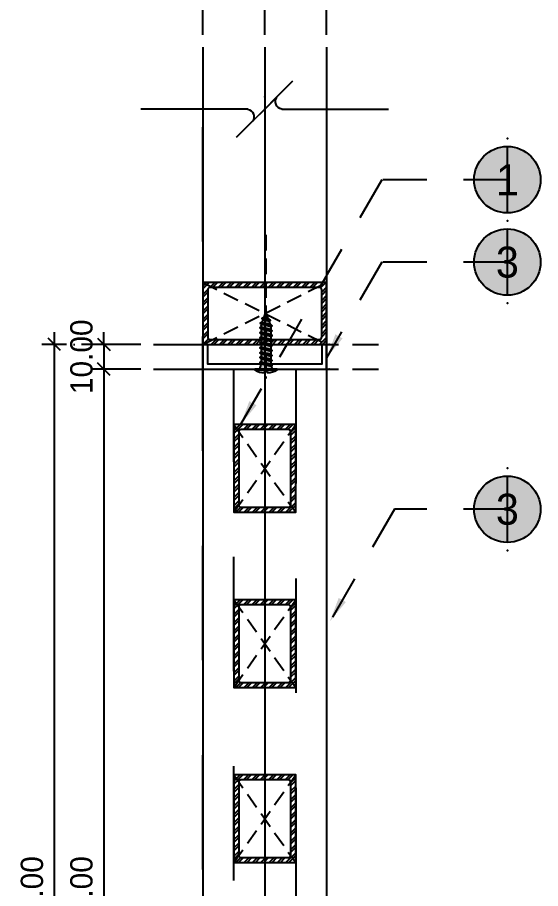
# Model space of a CAD drawing. Header units: millimetres. Extents: x -244126 to 368105, y -173968 to 259060.
# Drawn here: x -11756 to -11544.7, y 4754.1 to 5105.7 of the extents above; entities that cross this region are included whole.
import ezdxf
from ezdxf.enums import TextEntityAlignment as Align

# ---------------------------------------------------------------- set-up
doc = ezdxf.new("R2010")
doc.units = ezdxf.units.MM
doc.header["$MEASUREMENT"] = 0
for name, pattern in [('ACAD_ISO04W100', [30, 24, -3, 0, -3]), ('CENTER', [2, 1.25, -0.25, 0.25, -0.25]), ('HIDDEN', [9.524999999999999, 6.35, -3.175]), ('TA_GL_023.00000', [63.25, 23, -5.75, 5.75, -5.75, 23]), ('TA_HL_001.00', [6.5, 3.55, -2.95]), ('TA_HL_013.00000', [84.5, 46.15, -38.35])]:
    doc.linetypes.add(name, pattern=pattern)
for name, color, linetype in [('000 - D I M', 6, 'Continuous'), ('000 - GRID', 8, 'CENTER'), ('000 - H A T C H', 8, 'Continuous'), ('000 - H I D D E N', 7, 'Continuous'), ('000 - SYMBOL CON', 1, 'Continuous'), ('000 - T E X T', 4, 'Continuous'), ('000 - WIPEOUT', 250, 'Continuous'), ('001 - ASCESSORIES', 1, 'Continuous'), ('002 - STRUCTURAL STEEL', 4, 'Continuous'), ('A04_TUBE SERIES', 7, 'Continuous')]:
    doc.layers.add(name, color=color, linetype=linetype)
doc.styles.add('BROWALLIA', font='BrowalliaUPC.ttf')
doc.styles.add('Cetury Gothic', font='GOTHIC.TTF')
doc.styles.add('CORDIA', font='cordia.shx')
doc.styles.add('TA', font='Cordia New.ttf', dxfattribs={"height": 4.5})
doc.dimstyles.new('DIM E-E', dxfattribs={"dimscale": 2, "dimtxt": 0.18, "dimasz": 0.1, "dimexe": 0.1, "dimexo": 0.1, "dimgap": 0.09, "dimtad": 1, "dimtoh": 1, "dimzin": 0, "dimdsep": 46, "dimtxsty": 'CORDIA', "dimblk": 'OBLIQUE', "dimcen": 0.1, "dimdle": 0.1, "dimclrd": 40, "dimclre": 140, "dimclrt": 3, "dimadec": 0, "dimazin": 0, "dimtfac": 1, "dimtix": 1, "dimtmove": 2, "dimatfit": 3, "dimfxl": 1, "dimtolj": 1, "dimtzin": 0, "dimarcsym": 0})

# ---------------------------------------------------------------- blocks, each defined once
blk = doc.blocks.new('*U474')
at = {"color": 250}
blk.add_wipeout([(12.50000000000001, 6.224578317002395e-15), (12.500000000000032, 35.35533905932699), (-12.499999999999986, 35.35533905932698), (-12.500000000000014, 1.117552403726678e-15)], dxfattribs=at).dxf.layer = '000 - WIPEOUT'
at = {"layer": '000 - H I D D E N', "color": 8, "linetype": 'HIDDEN'}
for p, q in [((12.50000000000001, 1.977766706437148e-14), (-12.49999999999999, 35.35533905932699)), ((12.50000000000002, 35.355339059327), (-12.5, 8.644042366032528e-15))]:
    blk.add_line(p, q, dxfattribs=at)
at = {"layer": '002 - STRUCTURAL STEEL', "color": 0}
blk.add_lwpolyline([(12.5, -8.644042366032526e-15), (12.50000000000001, 35.35533905932697), (-12.5, 35.35533905932696), (-12.50000000000001, -2.333038074317198e-14)], close=True, dxfattribs=at)
blk.add_lwpolyline([(10.5, 3.000000000000006), (10.50000000000001, 32.35533905932698, 0.4142135623730953), (9.500000000000014, 33.35533905932699), (-9.499999999999993, 33.35533905932697, 0.4142135623730948), (-10.49999999999999, 32.35533905932697), (-10.50000000000001, 2.999999999999995, 0.4142135623730953), (-9.500000000000004, 1.999999999999994), (9.5, 2.000000000000006, 0.4142135623730948)], format="xyb", close=True, dxfattribs=at)
at = {"layer": 'Defpoints', "color": 250}
blk.add_lwpolyline([(12.5, -8.644042366032526e-15), (12.50000000000001, 35.35533905932697), (-12.5, 35.35533905932696), (-12.50000000000001, -1.977766706437148e-14)], close=True, dxfattribs=at)
at = {"color": 250}
blk.add_wipeout([(12.50000000000001, 6.224578317002395e-15), (12.500000000000032, 35.35533905932699), (-12.499999999999986, 35.35533905932698), (-12.500000000000014, 1.117552403726678e-15)], dxfattribs=at).dxf.layer = '000 - WIPEOUT'
at = {"layer": '000 - H A T C H'}
h = blk.add_hatch(dxfattribs=at)
h.set_pattern_fill('ANSI32', color=256, scale=0.25)
h.set_pattern_definition([(45, (7.105427357601002e-15, 22.85533905932799), (-1.683798022700467, 1.683798022700467), []), (45, (1.122532500000007, 22.85533905932799), (-1.683798022700467, 1.683798022700467), [])])
h.paths.add_polyline_path([(12.5, -8.644042366032526e-15), (12.50000000000001, 35.35533905932697), (-12.5, 35.35533905932696), (-12.50000000000001, -2.333038074317198e-14)])
edge = h.paths.add_edge_path(flags=16)
edge.add_line((10.5, 3.000000000000006), (10.50000000000001, 32.35533905932698))
edge.add_arc((9.50000000000001, 32.35533905932698), 1.000000000000004, 0, 89.9999999999998)
edge.add_line((9.500000000000014, 33.35533905932699), (-9.499999999999993, 33.35533905932697))
edge.add_arc((-9.49999999999999, 32.35533905932697), 1, 90.0000000000002, 180)
edge.add_line((-10.49999999999999, 32.35533905932697), (-10.50000000000001, 2.999999999999993))
edge.add_arc((-9.500000000000005, 2.999999999999996), 1.000000000000002, 180.0000000000001, 270.0000000000001)
edge.add_line((-9.500000000000004, 1.999999999999994), (9.5, 2.000000000000006))
edge.add_arc((9.499999999999998, 3.000000000000004), 0.9999999999999987, 270.0000000000001, 360.0000000000001)
at = {"layer": '000 - H I D D E N', "color": 8, "linetype": 'HIDDEN'}
for p, q in [((12.50000000000001, 1.977766706437148e-14), (-12.49999999999999, 35.35533905932699)), ((12.50000000000002, 35.355339059327), (-12.5, 8.644042366032528e-15))]:
    blk.add_line(p, q, dxfattribs=at)
at = {"layer": '002 - STRUCTURAL STEEL', "color": 0}
blk.add_lwpolyline([(12.5, -8.644042366032526e-15), (12.50000000000001, 35.35533905932697), (-12.5, 35.35533905932696), (-12.50000000000001, -2.333038074317198e-14)], close=True, dxfattribs=at)
blk.add_lwpolyline([(10.5, 3.000000000000006), (10.50000000000001, 32.35533905932698, 0.4142135623730953), (9.500000000000014, 33.35533905932699), (-9.499999999999993, 33.35533905932697, 0.4142135623730948), (-10.49999999999999, 32.35533905932697), (-10.50000000000001, 2.999999999999995, 0.4142135623730953), (-9.500000000000004, 1.999999999999994), (9.5, 2.000000000000006, 0.4142135623730948)], format="xyb", close=True, dxfattribs=at)
at = {"layer": 'Defpoints', "color": 250}
blk.add_lwpolyline([(12.5, -8.644042366032526e-15), (12.50000000000001, 35.35533905932697), (-12.5, 35.35533905932696), (-12.50000000000001, -1.977766706437148e-14)], close=True, dxfattribs=at)
blk = doc.blocks.new('*U475')
at = {"color": 0}
blk.add_wipeout([(-12.5, 375.3735150073936), (12.499999999999972, 375.3735150073936), (12.499999999999972, 5.684341886080802e-14), (-12.5, 5.684341886080802e-14)], dxfattribs=at).dxf.layer = '000 - WIPEOUT'
at = {"layer": '002 - STRUCTURAL STEEL', "color": 0, "linetype": 'ByBlock'}
blk.add_lwpolyline([(-12.5, 375.3735150073935), (12.5, 375.3735150073935), (12.5, 0), (-12.5, -4.286263797015736e-16)], close=True, dxfattribs=at)
blk = doc.blocks.new('*U476')
at = {"color": 250}
blk.add_wipeout([(25.000000000000007, 1.265654248072679e-14), (25.000000000000025, 25.000000000000004), (-24.99999999999997, 24.99999999999999), (-24.999999999999993, -8.215650382226152e-15)], dxfattribs=at).dxf.layer = '000 - WIPEOUT'
at = {"layer": '000 - H I D D E N', "color": 8, "linetype": 'HIDDEN'}
for p, q in [((25, 2.534447941354095e-14), (-24.99999999999998, 25)), ((25.00000000000002, 25.00000000000003), (-25, 4.608038515797246e-15))]:
    blk.add_line(p, q, dxfattribs=at)
at = {"layer": '002 - STRUCTURAL STEEL', "color": 0}
blk.add_lwpolyline([(24.99999999999999, -3.077230016863053e-15), (25.00000000000001, 25), (-24.99999999999999, 24.99999999999998), (-25.00000000000001, -2.736638459340726e-14)], close=True, dxfattribs=at)
blk.add_lwpolyline([(22.99999999999999, 3.000000000000012), (23.00000000000001, 22.00000000000001, 0.4142135623730953), (22.00000000000001, 23.00000000000001), (-21.99999999999999, 22.99999999999999, 0.4142135623730948), (-22.99999999999998, 21.99999999999999), (-23, 2.999999999999991, 0.4142135623730953), (-22, 1.99999999999999), (21.99999999999999, 2.000000000000012, 0.4142135623730948)], format="xyb", close=True, dxfattribs=at)
at = {"layer": 'Defpoints', "color": 250}
blk.add_lwpolyline([(24.99999999999999, -3.077230016863053e-15), (25.00000000000001, 25), (-24.99999999999999, 24.99999999999998), (-25.00000000000001, -2.381367091460676e-14)], close=True, dxfattribs=at)
at = {"color": 250}
blk.add_wipeout([(25.000000000000007, 1.265654248072679e-14), (25.000000000000025, 25.000000000000004), (-24.99999999999997, 24.99999999999999), (-24.999999999999993, -8.215650382226152e-15)], dxfattribs=at).dxf.layer = '000 - WIPEOUT'
at = {"layer": '000 - H A T C H'}
h = blk.add_hatch(dxfattribs=at)
h.set_pattern_fill('ANSI32', color=256, scale=0.25)
h.set_pattern_definition([(45, (7.105427357601002e-15, 12.50000000000101), (-1.683798022700467, 1.683798022700467), []), (45, (1.122532500000007, 12.50000000000101), (-1.683798022700467, 1.683798022700467), [])])
h.paths.add_polyline_path([(24.99999999999999, -3.077230016863053e-15), (25.00000000000001, 25), (-24.99999999999999, 24.99999999999998), (-25.00000000000001, -2.736638459340726e-14)])
edge = h.paths.add_edge_path(flags=16)
edge.add_line((22.99999999999999, 3.000000000000012), (23.00000000000001, 22.00000000000001))
edge.add_arc((22, 22.00000000000001), 1.000000000000004, 359.9999999999998, 449.9999999999998)
edge.add_line((22.00000000000001, 23.00000000000001), (-21.99999999999999, 22.99999999999999))
edge.add_arc((-21.99999999999998, 21.99999999999999), 0.9999999999999964, 90.0000000000002, 180.0000000000002)
edge.add_line((-22.99999999999998, 21.99999999999999), (-23, 2.999999999999989))
edge.add_arc((-22, 2.999999999999992), 1, 180.0000000000001, 270.0000000000002)
edge.add_line((-22, 1.99999999999999), (21.99999999999999, 2.000000000000012))
edge.add_arc((21.99999999999999, 3.00000000000001), 0.9999999999999987, 270, 360.0000000000001)
at = {"layer": '000 - H I D D E N', "color": 8, "linetype": 'HIDDEN'}
for p, q in [((25, 2.534447941354095e-14), (-24.99999999999998, 25)), ((25.00000000000002, 25.00000000000003), (-25, 4.608038515797246e-15))]:
    blk.add_line(p, q, dxfattribs=at)
at = {"layer": '002 - STRUCTURAL STEEL', "color": 0}
blk.add_lwpolyline([(24.99999999999999, -3.077230016863053e-15), (25.00000000000001, 25), (-24.99999999999999, 24.99999999999998), (-25.00000000000001, -2.736638459340726e-14)], close=True, dxfattribs=at)
blk.add_lwpolyline([(22.99999999999999, 3.000000000000012), (23.00000000000001, 22.00000000000001, 0.4142135623730953), (22.00000000000001, 23.00000000000001), (-21.99999999999999, 22.99999999999999, 0.4142135623730948), (-22.99999999999998, 21.99999999999999), (-23, 2.999999999999991, 0.4142135623730953), (-22, 1.99999999999999), (21.99999999999999, 2.000000000000012, 0.4142135623730948)], format="xyb", close=True, dxfattribs=at)
at = {"layer": 'Defpoints', "color": 250}
blk.add_lwpolyline([(24.99999999999999, -3.077230016863053e-15), (25.00000000000001, 25), (-24.99999999999999, 24.99999999999998), (-25.00000000000001, -2.381367091460676e-14)], close=True, dxfattribs=at)
blk = doc.blocks.new('*U477')
at = {"color": 0}
blk.add_wipeout([(-25, 649.9712288242545), (25.000000000000057, 649.9712288242545), (25.000000000000057, 5.684341886080802e-14), (-25, 5.684341886080802e-14)], dxfattribs=at).dxf.layer = '000 - WIPEOUT'
at = {"layer": '002 - STRUCTURAL STEEL', "color": 0, "linetype": 'ByBlock'}
blk.add_lwpolyline([(-25, 649.9712288242545), (25, 649.9712288242545), (25, 0), (-25, 1.102182119232618e-15)], close=True, dxfattribs=at)
blk = doc.blocks.new('*U479')
at = {"color": 3}
blk.add_point((0, -50.99019513593765), dxfattribs=at)
at = {"layer": '000 - GRID', "color": 0, "linetype": 'ByBlock'}
blk.add_line((0, 20), (3.556405372084151e-14, -70.99019513593763), dxfattribs=at)
at = {"layer": '000 - GRID', "color": 0}
blk.add_point((0, 0), dxfattribs=at)
at = {"style": 'TA', "flags": 1}
blk.add_attdef('LOCATION', (6, 6), '', height=4.5, dxfattribs=at)
blk = doc.blocks.new('_Oblique')
at = {"color": 0, "linetype": 'ByBlock', "lineweight": -2}
blk.add_line((-0.5, -0.5), (0.5, 0.5), dxfattribs=at)
blk = doc.blocks.new('*D2439')
at = {"layer": '000 - D I M', "color": 40, "linetype": 'Continuous', "lineweight": -2, "transparency": 16777216}
for p, q in [((-11721.12748764223, 4973.736289392685), (-11721.12748764223, 4978.736289392685)), ((-11721.12748764223, 4973.736289392685), (-11721.12748764223, 4963.736289392634)), ((-11721.12748764223, 4963.736289392634), (-11721.12748764223, 4958.736289392634))]:
    blk.add_line(p, q, dxfattribs=at)
at = {"layer": '000 - D I M', "color": 140, "linetype": 'ACAD_ISO04W100', "lineweight": -2, "transparency": 16777216}
for p, q in [((-11706.12748764223, 4973.736289392685), (-11726.12748764223, 4973.736289392685)), ((-11706.12748764223, 4963.736289392634), (-11726.12748764223, 4963.736289392634))]:
    blk.add_line(p, q, dxfattribs=at)
at = {"layer": 'Defpoints', "color": 0, "linetype": 'Continuous', "transparency": 16777216}
for p in [(-11701.12748764223, 4973.736289392685), (-11721.12748764223, 4963.736289392634), (-11701.12748764223, 4963.736289392634)]:
    blk.add_point(p, dxfattribs=at)
at = {"layer": '000 - D I M', "color": 40, "linetype": 'Continuous', "lineweight": -2, "transparency": 16777216, "xscale": 5, "yscale": 5, "zscale": 5}
for p, rotation in [((-11721.12748764223, 4973.736289392685), 270), ((-11721.12748764223, 4963.736289392634), 90)]:
    blk.add_blockref('_Oblique', p, dxfattribs=dict(at, rotation=rotation))
at = {"layer": '000 - D I M', "color": 3, "linetype": 'Continuous', "transparency": 16777216, "insert": (-11730.12748764223, 4968.736289392662), "char_height": 9, "attachment_point": 5, "rotation": 90, "style": 'CORDIA'}
blk.add_mtext('\\A1;10.00', dxfattribs=at)
blk = doc.blocks.new('*D2440')
at = {"layer": '000 - D I M', "color": 40, "linetype": 'Continuous', "lineweight": -2, "transparency": 16777216}
blk.add_line((-11721.12748764223, 4968.736289392634), (-11721.12748764223, 4528.736289392688), dxfattribs=at)
at = {"layer": '000 - D I M', "color": 140, "linetype": 'ACAD_ISO04W100', "lineweight": -2, "transparency": 16777216}
for p, q in [((-11706.12748764223, 4963.736289392634), (-11726.12748764223, 4963.736289392634)), ((-11706.12748764223, 4533.736289392688), (-11726.12748764223, 4533.736289392688))]:
    blk.add_line(p, q, dxfattribs=at)
at = {"layer": 'Defpoints', "color": 0, "linetype": 'Continuous', "transparency": 16777216}
for p in [(-11701.12748764223, 4963.736289392634), (-11721.12748764223, 4533.736289392688), (-11701.12748764223, 4533.736289392688)]:
    blk.add_point(p, dxfattribs=at)
at = {"layer": '000 - D I M', "color": 40, "linetype": 'Continuous', "lineweight": -2, "transparency": 16777216, "xscale": 5, "yscale": 5, "zscale": 5}
for p, rotation in [((-11721.12748764223, 4963.736289392634), 90), ((-11721.12748764223, 4533.736289392688), 270)]:
    blk.add_blockref('_Oblique', p, dxfattribs=dict(at, rotation=rotation))
at = {"layer": '000 - D I M', "color": 3, "linetype": 'Continuous', "transparency": 16777216, "insert": (-11730.12748764223, 4748.736289392664), "char_height": 9, "attachment_point": 5, "rotation": 90, "style": 'CORDIA'}
blk.add_mtext('\\A1;430.00', dxfattribs=at)
blk = doc.blocks.new('*D2435')
at = {"layer": '000 - D I M', "color": 40, "linetype": 'Continuous', "lineweight": -2, "transparency": 16777216}
blk.add_line((-11741.12748764223, 4978.736289392685), (-11741.12748764223, 4518.736289392263), dxfattribs=at)
at = {"layer": '000 - D I M', "color": 140, "linetype": 'ACAD_ISO04W100', "lineweight": -2, "transparency": 16777216}
for p, q in [((-11706.12748764223, 4973.736289392685), (-11746.12748764223, 4973.736289392685)), ((-11706.12748764223, 4523.736289392263), (-11746.12748764223, 4523.736289392263))]:
    blk.add_line(p, q, dxfattribs=at)
at = {"layer": 'Defpoints', "color": 0, "linetype": 'Continuous', "transparency": 16777216}
for p in [(-11701.12748764223, 4973.736289392685), (-11741.12748764223, 4523.736289392263), (-11701.12748764223, 4523.736289392263)]:
    blk.add_point(p, dxfattribs=at)
at = {"layer": '000 - D I M', "color": 40, "linetype": 'Continuous', "lineweight": -2, "transparency": 16777216, "xscale": 5, "yscale": 5, "zscale": 5}
for p, rotation in [((-11741.12748764223, 4973.736289392685), 90), ((-11741.12748764223, 4523.736289392263), 270)]:
    blk.add_blockref('_Oblique', p, dxfattribs=dict(at, rotation=rotation))
at = {"layer": '000 - D I M', "color": 3, "linetype": 'Continuous', "transparency": 16777216, "insert": (-11750.12748764223, 4748.736289392476), "char_height": 9, "attachment_point": 5, "rotation": 90, "style": 'CORDIA'}
blk.add_mtext('\\A1;450.00', dxfattribs=at)
blk = doc.blocks.new('*U482')
at = {"color": 3}
blk.add_wipeout([(-0.9685038215149611, 0.031496178485113546), (0.9742554094286143, 1.9742554094286504), (0.8904510888090373, 1.7863522850503912), (0.870837988418138, 1.5815448764962134), (0.9174576636693651, 1.3811518771546005), (1.025457406501062, 1.2060324783037402), (1.1835953706357172, 1.0744151063311023), (1.3754107512895781, 1.0000000000002096), (10.000000000000131, 1.0000000000002096), (10.000000000000131, -5.666666666666746), (-9.99712379878206, -5.666644855551468), (-9.99712379878206, 1.0000218111152037), (-1.3696712395966149, 0.9999999999999147), (-1.1785072519194768, 0.9265323906761651), (-1.0207406124602287, 0.7959534977489113), (-0.912836231945712, 0.6218908525025562), (-0.866055274322246, 0.42251005651604956), (-0.885279914260237, 0.21861897524069462)], dxfattribs=at).dxf.layer = '000 - WIPEOUT'
at = {"color": 250}
blk.add_lwpolyline([(10.00000000000018, 1.000000000000194), (10.00000000000018, 1.000000000000194)], dxfattribs=at)
at = {"color": 3}
blk.add_point((0.002875793956844556, 0.002875793956870136), dxfattribs=at)
at = {"layer": '000 - SYMBOL CON', "color": 0, "extrusion": (0, 0, -1)}
blk.add_line((2.268895206554007, 3.268895206553958), (-2.268895206554007, -1.268895206553958), dxfattribs=at)
at = {"layer": '000 - SYMBOL CON', "color": 0}
for p, q in [((-1.369659163375911, 1.000000000000195), (-9.997123798782058, 1.000021811115182)), ((1.375410751289601, 1.000000000000194), (10.00000000000018, 1.000000000000194))]:
    blk.add_line(p, q, dxfattribs=at)
at = {"layer": '000 - SYMBOL CON', "color": 0, "extrusion": (0, 0, -1)}
for centre, radius, start, end in [((-1.507132290951753, 1.623953840997904), 0.6377060135413559, 281.9205584147383, 33.32004142547915), ((1.498520368454774, 0.3792925398936495), 0.6339399411924607, 101.7271520123298, 213.2728479876671)]:
    blk.add_arc(centre, radius, start, end, dxfattribs=at)
blk = doc.blocks.new('000 - ARROW FOR SYMBOL')
at = {"layer": '000 - SYMBOL CON', "color": 0, "linetype": 'HIDDEN'}
blk.add_solid([(1.288675134594087, 1.565384140907554), (0, 0), (0.7113248654059134, 1.898717474236037)], dxfattribs=at)
blk = doc.blocks.new('*U483')
h = blk.add_hatch(color=250)
h.dxf.hatch_style = 1
edge = h.paths.add_edge_path()
edge.add_arc((0, 4.440892098500626e-16), 2.682889368654322, 0, 360)
for p in [(0, 3.32561480080992), (0, -3.325614800809919)]:
    blk.add_point(p)
at = {"layer": '000 - SYMBOL CON', "color": 0, "linetype": 'ByBlock'}
for points in [[(0, 0), (-10.13935840773775, 0), (-21.55642369918205, -19.77493715808523)], [(-10.13935840773775, 1.224646799147353e-15), (-10.13935840773775, 0), (-21.55642369918644, -19.77493715811427)]]:
    blk.add_lwpolyline(points, dxfattribs=at)
at = {"layer": '000 - SYMBOL CON', "color": 2}
blk.add_circle((0, 4.440892098500626e-16), 2.682889368654322, dxfattribs=at)
at = {"layer": 'Defpoints', "color": 250}
blk.add_line((0, -2.682889368654322), (4.440892098500626e-16, 2.682889368654322), dxfattribs=at)
at = {"layer": '000 - SYMBOL CON', "color": 0}
for p in [(-21.55642369918205, -19.77493715808523), (-21.55642369918644, -19.77493715811427)]:
    blk.add_blockref('000 - ARROW FOR SYMBOL', p, dxfattribs=at)
at = {"layer": '000 - T E X T', "style": 'BROWALLIA'}
blk.add_attdef('NO.CODE', text='', height=2.5, dxfattribs=at).set_placement((0, 0), align=Align.MIDDLE_CENTER)
blk = doc.blocks.new('*U484')
h = blk.add_hatch(color=250)
h.dxf.hatch_style = 1
edge = h.paths.add_edge_path()
edge.add_arc((0, 4.440892098500626e-16), 2.682889368654322, 0, 360)
for p in [(0, 3.32561480080992), (0, -3.325614800809919)]:
    blk.add_point(p)
at = {"layer": '000 - SYMBOL CON', "color": 0, "linetype": 'ByBlock'}
for points in [[(0, 0), (-10.14175905869198, 0), (-14.60183240299129, -7.725073637799312)], [(-10.14175905869198, 1.224646799147353e-15), (-10.14175905869198, 0), (-14.60183240300283, -7.725073637824055)]]:
    blk.add_lwpolyline(points, dxfattribs=at)
at = {"layer": '000 - SYMBOL CON', "color": 2}
blk.add_circle((0, 4.440892098500626e-16), 2.682889368654322, dxfattribs=at)
at = {"layer": 'Defpoints', "color": 250}
blk.add_line((0, -2.682889368654322), (4.440892098500626e-16, 2.682889368654322), dxfattribs=at)
at = {"layer": '000 - SYMBOL CON', "color": 0}
for p in [(-14.60183240299129, -7.725073637799312), (-14.60183240300283, -7.725073637824055)]:
    blk.add_blockref('000 - ARROW FOR SYMBOL', p, dxfattribs=at)
at = {"layer": '000 - T E X T', "style": 'BROWALLIA'}
blk.add_attdef('NO.CODE', text='', height=2.5, dxfattribs=at).set_placement((0, 0), align=Align.MIDDLE_CENTER)
blk = doc.blocks.new('*U487')
h = blk.add_hatch(color=250)
h.dxf.hatch_style = 1
edge = h.paths.add_edge_path()
edge.add_arc((0, 4.440892098500626e-16), 2.682889368654322, 0, 360)
for p in [(0, 3.32561480080992), (0, -3.325614800809919)]:
    blk.add_point(p)
at = {"layer": '000 - SYMBOL CON', "color": 0, "linetype": 'ByBlock'}
for points in [[(0, 0), (-9.109688728464242, 0), (-14.33928726364853, -9.057930366114393)], [(-9.109688728464242, 1.224646799147353e-15), (-9.109688728464242, 0), (-14.33928726365928, -9.057930366139594)]]:
    blk.add_lwpolyline(points, dxfattribs=at)
at = {"layer": '000 - SYMBOL CON', "color": 2}
blk.add_circle((0, 4.440892098500626e-16), 2.682889368654322, dxfattribs=at)
at = {"layer": 'Defpoints', "color": 250}
blk.add_line((0, -2.682889368654322), (4.440892098500626e-16, 2.682889368654322), dxfattribs=at)
at = {"layer": '000 - SYMBOL CON', "color": 0}
for p in [(-14.33928726364853, -9.057930366114393), (-14.33928726365928, -9.057930366139594)]:
    blk.add_blockref('000 - ARROW FOR SYMBOL', p, dxfattribs=at)
at = {"layer": '000 - T E X T', "style": 'BROWALLIA'}
blk.add_attdef('NO.CODE', text='', height=2.5, dxfattribs=at).set_placement((0, 0), align=Align.MIDDLE_CENTER)
blk = doc.blocks.new('SCREW No.8 - 25.40mm.')
at = {"layer": '000 - H A T C H'}
h = blk.add_hatch(color=250, dxfattribs=at)
h.dxf.hatch_style = 1
edge = h.paths.add_edge_path()
edge.add_arc((0.001572131985994922, -0.003004541472591889), 0.00104645436818185, 294.1341226855835, 332.4587230169149)
edge.add_arc((0.002512814835426973, -0.002831812036674826), 0.0006567219107839141, 218.6596436729191, 268.88189727229064, ccw=False)
edge.add_line((0.002000000000407447, -0.00324206148889062), (0.001999999999952699, -0.001959526135578933))
edge.add_arc((0.001572131985994922, -0.001004541472184435), 0.00104645436818185, 294.1341226855835, 332.4587230169149)
edge.add_arc((0.002512814835426973, -0.0008318120360399986), 0.0006567219110112446, 225.6091470700266, 268.88189727267775, ccw=False)
edge.add_line((0.002053405502920207, -0.001301095248663849), (0.00250000000050931, -6.938893903907228e-18))
edge.add_line((0.00250000000050931, -6.938893903907228e-18), (0.004500000000007269, -6.938893903907228e-18))
edge.add_line((0.004500000000007269, -6.938893903907228e-18), (0.004500000000007269, 0.0004999999996471091))
edge.add_arc((-4.54754289780368e-13, -0.007337500000176085), 0.009037500000076724, 60.13716564062657, 86.01192822853085)
edge.add_line((0.0006285472118179244, 0.001678116154835152), (0.0006285472118179244, 0.0009934728495863965))
edge.add_line((0.0006285472118179244, 0.0009934728495863965), (-0.000564256135476178, 0.0009934728495863965))
edge.add_line((-0.000564256135476178, 0.0009934728495863965), (-0.000564256135476178, 0.001682368139881874))
edge.add_arc((-4.54754289780368e-13, -0.007337499999948711), 0.009037499999769851, 93.57958905786862, 119.8628343536553)
edge.add_line((-0.004500000000007283, 0.0005000000001018634), (-0.004500000000007283, 0))
edge.add_line((-0.004500000000007283, -6.938893903907228e-18), (-0.002500000000054577, -6.938893903907228e-18))
edge.add_line((-0.002500000000054577, -6.938893903907228e-18), (-0.001999999999952713, -0.001798302246243118))
edge.add_line((-0.001999999999952713, -0.001798302246243118), (-0.001999999999952713, -0.002141140745152377))
edge.add_arc((-0.002869498795917032, -0.001719220970699105), 0.0009664597520114843, 292.4775851523066, 334.1152605710679, ccw=False)
edge.add_arc((-0.001896586149541697, -0.002018123876268881), 0.0008468196992643867, 224.5560261849951, 262.9855147651136)
edge.add_line((-0.001999999999952713, -0.002858605392248144), (-0.001999999999952713, -0.004141140744650336))
edge.add_arc((-0.002869498795917032, -0.003719220970197064), 0.0009664597520114843, 292.4775851523066, 334.1152605710679, ccw=False)
edge.add_arc((-0.001896586149541697, -0.004018123875766839), 0.0008468196992643867, 224.5560261849951, 262.9855147651136)
edge.add_line((-0.001999999999952713, -0.004858605391746103), (-0.001999999999952713, -0.00614114074505779))
edge.add_arc((-0.002869498795917032, -0.005719220970604517), 0.0009664597520114843, 292.4775851523066, 334.1152605710679, ccw=False)
edge.add_arc((-0.001896586149541697, -0.006018123876174293), 0.0008468196992643867, 224.5560261849951, 262.9855147651136)
edge.add_line((-0.001999999999952713, -0.006858605392153556), (-0.001999999999952713, -0.008141140744555748))
edge.add_arc((-0.002869498795917032, -0.007719220970102476), 0.0009664597520114843, 292.4775851523066, 334.1152605710679, ccw=False)
edge.add_arc((-0.001896586149541697, -0.008018123875672252), 0.0008468196992643867, 224.5560261849951, 262.9855147651136)
edge.add_line((-0.001999999999952713, -0.008858605391651515), (-0.001999999999952713, -0.0101411407449632))
edge.add_arc((-0.002869498795917032, -0.00971922097050993), 0.0009664597520114843, 292.4775851523066, 334.1152605710679, ccw=False)
edge.add_arc((-0.001896586149541697, -0.01001812387607971), 0.0008468196992643867, 224.5560261849951, 262.9855147651136)
edge.add_line((-0.001999999999952713, -0.01085860539205897), (-0.001999999999952713, -0.01214114074491591))
edge.add_arc((-0.002869498795462284, -0.01171922097023526), 0.0009664597517016227, 292.4775851325489, 334.11526054717115, ccw=False)
edge.add_arc((-0.001896586149541697, -0.01201812387557766), 0.0008468196992643867, 224.5560261849951, 262.9855147651136)
edge.add_line((-0.001999999999952713, -0.01285860539155693), (-0.001999999999952713, -0.01414114074441387))
edge.add_arc((-0.002869498795917032, -0.0137192209699606), 0.0009664597520114843, 292.4775851523066, 334.1152605710679, ccw=False)
edge.add_arc((-0.001896586149541697, -0.01401812387553037), 0.0008468196992643867, 224.5560261849951, 262.9855147651136)
edge.add_line((-0.001999999999952713, -0.01485860539150963), (-0.001999999999952713, -0.01614114074482132))
edge.add_arc((-0.002869498795462284, -0.01571922097014068), 0.0009664597517016227, 292.4775851325489, 334.11526054717115, ccw=False)
edge.add_arc((-0.001896586149541697, -0.01601812387548308), 0.0008468196992643867, 224.5560261849951, 262.9855147651136)
edge.add_line((-0.001999999999952713, -0.01685860539146234), (-0.001999999999952713, -0.01762908327873448))
edge.add_line((-0.001999999999952713, -0.01762908327873448), (-0.001832542439842662, -0.01807878358317794))
edge.add_arc((-0.00270204123580698, -0.01765686380872467), 0.0009664597520114843, 292.4775851523066, 334.1152605710679, ccw=False)
edge.add_arc((-0.001729128589431646, -0.01795576671429445), 0.0008468196992643867, 224.5560261849951, 262.9855147651136)
edge.add_line((-0.001832542439842662, -0.01879624823027371), (-0.001585462785442367, -0.01874230570797409))
edge.add_line((-0.001585462785442367, -0.01874230570797409), (-0.001136817694259669, -0.01994712341797823))
edge.add_arc((-0.002006316490223987, -0.01952520364352495), 0.0009664597520114843, 292.4775851523066, 334.1152605710679, ccw=False)
edge.add_arc((-0.001033403843848653, -0.01982410654909473), 0.0008468196992643867, 224.5560261849951, 262.9855147651136)
edge.add_line((-0.001136817694259669, -0.02066458806507399), (-0.0008902856002350815, -0.02060917509220418))
edge.add_line((-0.0008902856002350815, -0.02060917509220418), (-6.938893903907228e-18, -0.02300000000013825))
edge.add_line((-6.938893903907228e-18, -0.02300000000013825), (0.001052930587320582, -0.02017239875135602))
edge.add_line((0.001052930587320582, -0.02017239875135602), (0.001344501272342306, -0.02010686246262595))
edge.add_arc((0.0009166332583845291, -0.01915187779923145), 0.00104645436818185, 294.1341226855835, 332.4587230169149)
edge.add_arc((0.00185731610781658, -0.01897914836331439), 0.0006567219107839141, 218.6596436729191, 268.88189727229064, ccw=False)
edge.add_line((0.001344501272797054, -0.01938939781553018), (0.001866062271801631, -0.01798876747034229))
edge.add_line((0.001866062271801631, -0.01798876747034229), (0.001999999999952699, -0.01795952613565533))
edge.add_arc((0.001572131985994922, -0.01700454147226083), 0.00104645436818185, 294.1341226855835, 332.4587230169149)
edge.add_arc((0.002512814835426973, -0.01683181203634377), 0.0006567219107839141, 218.6596436729191, 268.88189727229064, ccw=False)
edge.add_line((0.002000000000407447, -0.01724206148855956), (0.001999999999952699, -0.01595952613570262))
edge.add_arc((0.001572131985994922, -0.01500454147230813), 0.00104645436818185, 294.1341226855835, 332.4587230169149)
edge.add_arc((0.002512814835426973, -0.01483181203639106), 0.0006567219107839141, 218.6596436729191, 268.88189727229064, ccw=False)
edge.add_line((0.002000000000407447, -0.01524206148860686), (0.001999999999952699, -0.01395952613574992))
edge.add_arc((0.001572131985994922, -0.01300454147235542), 0.00104645436818185, 294.1341226855835, 332.4587230169149)
edge.add_arc((0.002512814835426973, -0.01283181203643836), 0.0006567219107839141, 218.6596436729191, 268.88189727229064, ccw=False)
edge.add_line((0.002000000000407447, -0.01324206148865415), (0.001999999999952699, -0.01195952613579721))
edge.add_arc((0.001572131985994922, -0.01100454147240271), 0.00104645436818185, 294.1341226855835, 332.4587230169149)
edge.add_arc((0.002512814835426973, -0.01083181203648565), 0.0006567219107839141, 218.6596436729191, 268.88189727229064, ccw=False)
edge.add_line((0.002000000000407447, -0.01124206148870145), (0.001999999999952699, -0.009959526135389758))
edge.add_arc((0.001572131985994922, -0.00900454147199526), 0.00104645436818185, 294.1341226855835, 332.4587230169149)
edge.add_arc((0.002512814835426973, -0.008831812036078197), 0.0006567219107839141, 218.6596436729191, 268.88189727229064, ccw=False)
edge.add_line((0.002000000000407447, -0.009242061488293991), (0.001999999999952699, -0.0079595261358918))
edge.add_arc((0.001572131985994922, -0.007004541472497301), 0.00104645436818185, 294.1341226855835, 332.4587230169149)
edge.add_arc((0.002512814835426973, -0.006831812036580238), 0.0006567219107839141, 218.6596436729191, 268.88189727229064, ccw=False)
edge.add_line((0.002000000000407447, -0.007242061488796032), (0.001999999999952699, -0.005959526135484346))
edge.add_arc((0.001572131985994922, -0.005004541472089848), 0.00104645436818185, 294.1341226855835, 332.4587230169149)
edge.add_arc((0.002512814835426973, -0.004831812036172785), 0.0006567219107839141, 218.6596436729191, 268.88189727229064, ccw=False)
edge.add_line((0.002000000000407447, -0.005242061488388579), (0.001999999999952699, -0.003959526135986387))
at = {"layer": '001 - ASCESSORIES', "color": 0}
for p, q in [((-0.004500000000007283, -6.938893903907228e-18), (-0.004500000000007283, 0.0005000000001018634)), ((0.004500000000007269, 0.0005000000001018634), (-0.004500000000007283, 0.0005000000001018634)), ((-0.000564256135476178, 0.001682368139881874), (-0.000564256135476178, 0.0009934728495863965)), ((-0.000564256135476178, 0.0009934728495863965), (0.0006285472118179244, 0.0009934728495863965)), ((-6.938893903907228e-18, -6.938893903907228e-18), (-6.938893903907228e-18, 0.0005000000001018634)), ((0.0006285472118179244, 0.0009934728495863965), (0.0006285472118179244, 0.001678116154835152)), ((0.004500000000007269, -6.938893903907228e-18), (0.004500000000007269, 0.0005000000001018634)), ((0.004500000000007269, -6.938893903907228e-18), (-0.004500000000007283, -6.938893903907228e-18)), ((-0.002500000000054577, -6.938893903907228e-18), (-0.001999999999952713, -0.001798302246243118)), ((-0.002500000000054577, -0.002612257975670225), (0.002500000000054563, -0.001488408905061085)), ((-0.002500000000054577, -0.004612257975168184), (0.002500000000054563, -0.003488408905468539)), ((-0.001999999999952713, -0.002141140745152377), (-0.001999999999952713, -0.001798302246243118)), ((-0.001999999999952713, -0.004141140744650336), (-0.001999999999952713, -0.002858605392248144)), ((0.001999999999952699, -0.003242061487981125), (0.001999999999952699, -0.001959526135578933)), ((0.002053405502920207, -0.001301095248891222), (0.002500000000054563, -6.938893903907228e-18)), ((-0.002500000000054577, -0.006612257975575637), (0.002500000000054563, -0.005488408904966498)), ((-0.001999999999952713, -0.00614114074505779), (-0.001999999999952713, -0.004858605391746103)), ((-0.001999999999952713, -0.008141140744555748), (-0.001999999999952713, -0.006858605392153556)), ((0.001999999999952699, -0.005242061487479084), (0.001999999999952699, -0.003959526135986387)), ((0.001999999999952699, -0.007242061487886538), (0.001999999999952699, -0.005959526135484346)), ((-0.002500000000054577, -0.008612257975073596), (0.002500000000054563, -0.007488408905373951)), ((-0.002500000000054577, -0.01061225797548105), (0.002500000000054563, -0.00948840890487191)), ((-0.001999999999952713, -0.0101411407449632), (-0.001999999999952713, -0.008858605391651515)), ((0.001999999999952699, -0.009242061488293991), (0.001999999999952699, -0.0079595261358918)), ((0.001999999999952699, -0.0112420614882467), (0.001999999999952699, -0.009959526135844506)), ((-0.002500000000054577, -0.01261225797497901), (0.002500000000054563, -0.01148840890527936)), ((-0.002500000000054577, -0.01461225797493172), (0.002500000000054563, -0.01348840890523207)), ((-0.001999999999952713, -0.01214114074491591), (-0.001999999999952713, -0.01085860539160422)), ((-0.001999999999952713, -0.01414114074486861), (-0.001999999999952713, -0.01285860539155693)), ((0.001999999999952699, -0.0132420614881994), (0.001999999999952699, -0.01195952613579721)), ((0.001999999999952699, -0.01524206148815211), (0.001999999999952699, -0.01395952613574992)), ((-0.002500000000054577, -0.01661225797488442), (0.002500000000054563, -0.01548840890518478)), ((-0.002332542439944525, -0.01854990081369579), (0.002500000000054563, -0.01748840890513748)), ((-0.001999999999952713, -0.01614114074482132), (-0.001999999999952713, -0.01485860539150963)), ((-0.001999999999952713, -0.01762908327873448), (-0.001999999999952713, -0.01685860539146234)), ((0.001999999999952699, -0.01724206148810482), (0.001999999999952699, -0.01595952613570262)), ((-0.001999999999952713, -0.01762908327873448), (-0.001832542439842662, -0.01807878358317794)), ((-0.001636817694361532, -0.02041824064849607), (0.00184450127244417, -0.0196357452321081)), ((-0.001585462785442367, -0.01874230570774672), (-0.001136817694259669, -0.01994712341797823)), ((-0.0008902856002350815, -0.02060917509220418), (-6.938893903907228e-18, -0.02300000000013825)), ((0.001052930587320582, -0.02017239875135602), (-6.938893903907228e-18, -0.02300000000013825)), ((0.001866062271801631, -0.01798876747034229), (0.001344501272797054, -0.01938939781553018))]:
    blk.add_line(p, q, dxfattribs=at)
for points in [[(-0.001999999999952713, -0.002141140745152377), (0.002000000000407447, -0.001242061488483166, 0.2227123084971428), (0.00250000000050931, -0.001488408905061085, -0.1687989538478069), (0.001999999999952699, -0.001959526135578933), (-0.001999999999952713, -0.002858605392248144, -0.1692696917056407), (-0.002500000000054577, -0.002612257975670225, 0.1837042771978037)], [(-0.001999999999952713, -0.004141140744650336), (0.002000000000407447, -0.00324206148889062, 0.2227123084971428), (0.00250000000050931, -0.003488408905468539, -0.1687989538478069), (0.001999999999952699, -0.003959526135986387), (-0.001999999999952713, -0.004858605391746103, -0.1692696917056407), (-0.002500000000054577, -0.004612257975168184, 0.1837042771978037)], [(-0.001999999999952713, -0.00614114074505779), (0.002000000000407447, -0.005242061488388579, 0.2227123084971428), (0.00250000000050931, -0.005488408904966498, -0.1687989538478069), (0.001999999999952699, -0.005959526135484346), (-0.001999999999952713, -0.006858605392153556, -0.1692696917056407), (-0.002500000000054577, -0.006612257975575637, 0.1837042771978037)], [(-0.001999999999952713, -0.008141140744555748), (0.002000000000407447, -0.007242061488796032, 0.2227123084971428), (0.00250000000050931, -0.007488408905373951, -0.1687989538478069), (0.001999999999952699, -0.0079595261358918), (-0.001999999999952713, -0.008858605391651515, -0.1692696917056407), (-0.002500000000054577, -0.008612257975073596, 0.1837042771978037)], [(-0.001999999999952713, -0.0101411407449632), (0.002000000000407447, -0.009242061488293991, 0.2227123084971428), (0.00250000000050931, -0.00948840890487191, -0.1687989538478069), (0.001999999999952699, -0.009959526135389758), (-0.001999999999952713, -0.01085860539205897, -0.1692696917056407), (-0.002500000000054577, -0.01061225797548105, 0.1837042771978037)], [(-0.001999999999952713, -0.01214114074446116), (0.002000000000407447, -0.01124206148870145, 0.2227123084971428), (0.00250000000050931, -0.01148840890527936, -0.1687989538478069), (0.001999999999952699, -0.01195952613579721), (-0.001999999999952713, -0.01285860539155693, -0.1692696917056407), (-0.002500000000054577, -0.01261225797497901, 0.1837042771978037)], [(-0.001999999999952713, -0.01414114074441387), (0.002000000000407447, -0.01324206148865415, 0.2227123084971428), (0.00250000000050931, -0.01348840890523207, -0.1687989538478069), (0.001999999999952699, -0.01395952613574992), (-0.001999999999952713, -0.01485860539150963, -0.1692696917056407), (-0.002500000000054577, -0.01461225797493172, 0.1837042771978037)], [(-0.001999999999952713, -0.01614114074436657), (0.002000000000407447, -0.01524206148860686, 0.2227123084971428), (0.00250000000050931, -0.01548840890518478, -0.1687989538478069), (0.001999999999952699, -0.01595952613570262), (-0.001999999999952713, -0.01685860539146234, -0.1692696917056407), (-0.002500000000054577, -0.01661225797488442, 0.1837042771978037)], [(-0.001832542439842662, -0.01807878358317794), (0.002000000000407447, -0.01724206148855956, 0.2227123084971428), (0.00250000000050931, -0.01748840890513748, -0.1687989538478069), (0.001999999999952699, -0.01795952613565533), (-0.001832542439842662, -0.01879624823027371, -0.1692696917056407), (-0.002332542439944525, -0.01854990081369579, 0.1837042771978037)], [(-0.001136817694259669, -0.01994712341797823), (0.001344501272797054, -0.01938939781553018, 0.2227123084971428), (0.001844501272898917, -0.0196357452321081, -0.1687989538478069), (0.001344501272342306, -0.02010686246262595), (-0.001136817694259669, -0.02066458806507399, -0.1692696917056407), (-0.001636817694361532, -0.02041824064849607, 0.1837042771978037)]]:
    blk.add_lwpolyline(points, format="xyb", close=True, dxfattribs=at)
for start, end in [(93.57958906065036, 119.8628343567549), (60.13716564345505, 86.01192823129443)]:
    blk.add_arc((-6.938893903907228e-18, -0.007337500000176085), 0.009037499999938388, start, end, dxfattribs=at)
at = {"layer": 'Defpoints', "color": 250, "linetype": 'HIDDEN', "ltscale": 0.001}
blk.add_line((-6.938893903907228e-18, -0.05418453891507358), (-6.938893903907228e-18, 0.003769262627057617), dxfattribs=at)
at = {"layer": 'Defpoints', "color": 2, "insert": (-0.0004200231551294634, -0.01303499230198214), "char_height": 0.001, "width": 0.05968444922580751, "attachment_point": 2, "style": 'Cetury Gothic'}
blk.add_mtext('\\A1;{\\H1.68x;\\C150;1\\H0.59542x; }', dxfattribs=at)
blk = doc.blocks.new('*U491')
at = {"layer": '001 - ASCESSORIES', "color": 0, "xscale": 1000, "yscale": 1000, "zscale": 1000}
blk.add_blockref('SCREW No.8 - 25.40mm.', (2.273736754432321e-10, 1.4210854715202e-14), dxfattribs=at)
blk = doc.blocks.new('*U519')
at = {"layer": '000 - GRID', "color": 0, "linetype": 'ByBlock'}
blk.add_line((0, 25), (3.495173032126783e-14, -665.0090669686509), dxfattribs=at)
at = {"layer": '000 - GRID', "color": 0}
blk.add_point((0, 0), dxfattribs=at)
at = {"style": 'TA', "flags": 1}
blk.add_attdef('LOCATION', (6, 6), '', height=4.5, dxfattribs=at)
blk = doc.blocks.new('*D2428')
at = {"layer": '000 - D I M', "color": 140, "linetype": 'ACAD_ISO04W100', "lineweight": -2, "transparency": 16777216}
for p, q in [((-11681.12748764222, 5098.736289392682), (-11681.12748764222, 5118.736289392682)), ((-11656.12748764222, 5098.736289392682), (-11656.12748764222, 5118.736289392682))]:
    blk.add_line(p, q, dxfattribs=at)
at = {"layer": '000 - D I M', "color": 40, "linetype": 'Continuous', "lineweight": -2, "transparency": 16777216}
for p, q in [((-11681.12748764222, 5113.736289392682), (-11686.12748764222, 5113.736289392682)), ((-11681.12748764222, 5113.736289392682), (-11656.12748764222, 5113.736289392682)), ((-11656.12748764222, 5113.736289392682), (-11651.12748764222, 5113.736289392682))]:
    blk.add_line(p, q, dxfattribs=at)
at = {"layer": 'Defpoints', "color": 0, "linetype": 'Continuous', "transparency": 16777216}
for p in [(-11656.12748764222, 5113.736289392682), (-11681.12748764222, 5093.736289392682), (-11656.12748764222, 5093.736289392682)]:
    blk.add_point(p, dxfattribs=at)
at = {"layer": '000 - D I M', "color": 40, "linetype": 'Continuous', "lineweight": -2, "transparency": 16777216, "xscale": 5, "yscale": 5, "zscale": 5}
blk.add_blockref('_Oblique', (-11681.12748764222, 5113.736289392682), dxfattribs=at)
at = {"layer": '000 - D I M', "color": 40, "linetype": 'Continuous', "lineweight": -2, "transparency": 16777216, "xscale": 5, "yscale": 5, "zscale": 5, "rotation": 180}
blk.add_blockref('_Oblique', (-11656.12748764222, 5113.736289392682), dxfattribs=at)
at = {"layer": '000 - D I M', "color": 3, "linetype": 'Continuous', "transparency": 16777216, "insert": (-11668.62748764222, 5123.164860821254), "char_height": 9, "attachment_point": 5, "style": 'CORDIA'}
blk.add_mtext('\\A1;EQ.', dxfattribs=at)
blk = doc.blocks.new('*D2429')
at = {"layer": '000 - D I M', "color": 140, "linetype": 'ACAD_ISO04W100', "lineweight": -2, "transparency": 16777216}
for p, q in [((-11656.12748764222, 5098.736289392682), (-11656.12748764222, 5118.736289392682)), ((-11631.12748764222, 5098.736289392682), (-11631.12748764222, 5118.736289392682))]:
    blk.add_line(p, q, dxfattribs=at)
at = {"layer": '000 - D I M', "color": 40, "linetype": 'Continuous', "lineweight": -2, "transparency": 16777216}
for p, q in [((-11656.12748764222, 5113.736289392682), (-11661.12748764222, 5113.736289392682)), ((-11656.12748764222, 5113.736289392682), (-11631.12748764222, 5113.736289392682)), ((-11631.12748764222, 5113.736289392682), (-11626.12748764222, 5113.736289392682))]:
    blk.add_line(p, q, dxfattribs=at)
at = {"layer": 'Defpoints', "color": 0, "linetype": 'Continuous', "transparency": 16777216}
for p in [(-11631.12748764222, 5113.736289392682), (-11656.12748764222, 5093.736289392682), (-11631.12748764222, 5093.736289392682)]:
    blk.add_point(p, dxfattribs=at)
at = {"layer": '000 - D I M', "color": 40, "linetype": 'Continuous', "lineweight": -2, "transparency": 16777216, "xscale": 5, "yscale": 5, "zscale": 5}
blk.add_blockref('_Oblique', (-11656.12748764222, 5113.736289392682), dxfattribs=at)
at = {"layer": '000 - D I M', "color": 40, "linetype": 'Continuous', "lineweight": -2, "transparency": 16777216, "xscale": 5, "yscale": 5, "zscale": 5, "rotation": 180}
blk.add_blockref('_Oblique', (-11631.12748764222, 5113.736289392682), dxfattribs=at)
at = {"layer": '000 - D I M', "color": 3, "linetype": 'Continuous', "transparency": 16777216, "insert": (-11643.62748764222, 5123.164860821254), "char_height": 9, "attachment_point": 5, "style": 'CORDIA'}
blk.add_mtext('\\A1;EQ.', dxfattribs=at)
blk = doc.blocks.new('*D2427')
at = {"layer": '000 - D I M', "color": 140, "linetype": 'ACAD_ISO04W100', "lineweight": -2, "transparency": 16777216}
for p, q in [((-11681.12748764222, 5098.736289392682), (-11681.12748764222, 5138.736289392682)), ((-11631.12748764222, 5098.736289392682), (-11631.12748764222, 5138.736289392682))]:
    blk.add_line(p, q, dxfattribs=at)
at = {"layer": '000 - D I M', "color": 40, "linetype": 'Continuous', "lineweight": -2, "transparency": 16777216}
blk.add_line((-11686.12748764222, 5133.736289392682), (-11626.12748764222, 5133.736289392682), dxfattribs=at)
at = {"layer": 'Defpoints', "color": 0, "linetype": 'Continuous', "transparency": 16777216}
for p in [(-11631.12748764222, 5133.736289392682), (-11681.12748764222, 5093.736289392682), (-11631.12748764222, 5093.736289392682)]:
    blk.add_point(p, dxfattribs=at)
at = {"layer": '000 - D I M', "color": 40, "linetype": 'Continuous', "lineweight": -2, "transparency": 16777216, "xscale": 5, "yscale": 5, "zscale": 5, "rotation": 180}
blk.add_blockref('_Oblique', (-11681.12748764222, 5133.736289392682), dxfattribs=at)
at = {"layer": '000 - D I M', "color": 40, "linetype": 'Continuous', "lineweight": -2, "transparency": 16777216, "xscale": 5, "yscale": 5, "zscale": 5}
blk.add_blockref('_Oblique', (-11631.12748764222, 5133.736289392682), dxfattribs=at)
at = {"layer": '000 - D I M', "color": 3, "linetype": 'Continuous', "transparency": 16777216, "insert": (-11656.12748764222, 5142.736289392682), "char_height": 9, "attachment_point": 5, "style": 'CORDIA'}
blk.add_mtext('\\A1;50.00', dxfattribs=at)

msp = doc.modelspace()

# ---------------------------------------------------------------- hatches: boundary and pattern name
at = {"layer": '000 - H A T C H', "linetype": 'Continuous'}
h = msp.add_hatch(dxfattribs=at)
h.set_pattern_fill('ANSI32', color=8, scale=2)
h.set_pattern_definition([(45, (-93.21946767270856, -858.5965003825913), (-0.5303300858899107, 0.5303300858899107), []), (45, (-92.86591428270856, -858.5965003825913), (-0.5303300858899107, 0.5303300858899107), [])])
h.paths.add_polyline_path([(-11633.12748764222, 4973.736289392684), (-11633.12748764222, 4965.736289392633), (-11679.12748764222, 4965.736289392633), (-11679.12748764222, 4973.736289392684), (-11681.12748764222, 4973.736289392684), (-11681.12748764222, 4963.736289392633), (-11631.12748764222, 4963.736289392633), (-11631.12748764222, 4973.736289392684)])

# ---------------------------------------------------------------- dimensions: what is measured, and where the dimension line sits
at = {"layer": '000 - D I M', "linetype": 'Continuous'}
for base, p1, p2, picture, middle in [((-11721.12748764223, 4963.736289392634), (-11701.12748764222, 4973.736289392683), (-11701.12748764222, 4963.736289392632), '*D2439', (-11730.12748764223, 4968.736289392662)), ((-11741.12748764223, 4523.736289392263), (-11701.12748764222, 4973.736289392683), (-11701.12748764222, 4523.736289392261), '*D2435', (-11750.12748764223, 4748.736289392476)), ((-11721.12748764223, 4533.736289392688), (-11701.12748764222, 4963.736289392632), (-11701.12748764222, 4533.736289392687), '*D2440', (-11730.12748764223, 4748.736289392664))]:
    dim = msp.add_linear_dim(base=base, p1=p1, p2=p2, angle=90, dimstyle='DIM E-E', override={"dimscale": 50}, dxfattribs=at)
    dim.commit()
    dim.dimension.update_dxf_attribs({"geometry": picture, "text_midpoint": middle})

# ---------------------------------------------------------------- next in the draw order: block references
at = {"color": 1, "linetype": 'TA_HL_013.00000'}
msp.add_blockref('*U477', (-11656.12748764222, 4423.765060568429), dxfattribs=at)

# ---------------------------------------------------------------- next in the draw order: block references
at = {"color": 2, "linetype": 'TA_HL_013.00000'}
msp.add_blockref('*U475', (-11656.12748764222, 4588.362774385239), dxfattribs=at)
at = {"layer": '000 - T E X T', "color": 2, "linetype": 'TA_HL_001.00', "ltscale": 2.5, "xscale": 5, "yscale": 5, "zscale": 5}
msp.add_blockref('*U487', (-11558.11832562729, 4907.186410350759), dxfattribs=at).add_auto_attribs({'NO.CODE': '3'})
at = {"layer": '001 - ASCESSORIES', "color": 2, "linetype": 'Continuous', "xscale": 5, "yscale": 5, "zscale": 5, "rotation": 180}
msp.add_blockref('*U482', (-11656.12748764232, 5073.736289392683), dxfattribs=at)

# ---------------------------------------------------------------- next in the draw order: linework, layer by layer
at = {"layer": '001 - ASCESSORIES', "linetype": 'Continuous'}
msp.add_lwpolyline([(-11633.12748764222, 4973.736289392684), (-11633.12748764222, 4965.736289392633), (-11679.12748764222, 4965.736289392633), (-11679.12748764222, 4973.736289392684), (-11681.12748764222, 4973.736289392684), (-11681.12748764222, 4963.736289392633), (-11631.12748764222, 4963.736289392633), (-11631.12748764222, 4973.736289392684)], close=True, dxfattribs=at)

# ---------------------------------------------------------------- next in the draw order: block references
at = {"layer": '000 - GRID', "linetype": 'TA_GL_023.00000', "rotation": 90}
msp.add_blockref('*U479', (-11681.12748764222, 4963.736289392632), dxfattribs=at)
at = {"layer": 'A04_TUBE SERIES', "color": 3, "rotation": 180}
for p in [(-11656.12748764222, 4941.336316592699), (-11656.12748764222, 4870.625638474045), (-11656.12748764222, 4799.914960355391)]:
    msp.add_blockref('*U474', p, dxfattribs=at)

# ---------------------------------------------------------------- next in the draw order: dimensions: what is measured, and where the dimension line sits
at = {"layer": '000 - D I M', "linetype": 'Continuous'}
dim = msp.add_linear_dim(base=(-11631.12748764222, 5133.736289392682), p1=(-11681.12748764222, 5093.736289392682), p2=(-11631.12748764222, 5093.736289392682), dimstyle='DIM E-E', override={"dimscale": 50}, dxfattribs=at)
dim.commit()
dim.dimension.update_dxf_attribs({"geometry": '*D2427', "text_midpoint": (-11656.12748764222, 5142.736289392682)})
for base, p1, p2, picture, middle in [((-11656.12748764222, 5113.736289392682), (-11681.12748764222, 5093.736289392682), (-11656.12748764222, 5093.736289392682), '*D2428', (-11668.62748764222, 5123.164860821254)), ((-11631.12748764222, 5113.736289392682), (-11656.12748764222, 5093.736289392682), (-11631.12748764222, 5093.736289392682), '*D2429', (-11643.62748764222, 5123.164860821254))]:
    dim = msp.add_linear_dim(base=base, p1=p1, p2=p2, text='EQ.', dimstyle='DIM E-E', override={"dimscale": 50}, dxfattribs=at)
    dim.commit()
    dim.dimension.update_dxf_attribs({"geometry": picture, "text_midpoint": middle})

# ---------------------------------------------------------------- next in the draw order: block references
at = {"layer": 'A04_TUBE SERIES', "color": 3, "rotation": 180}
msp.add_blockref('*U476', (-11656.12748764222, 4998.736289392684), dxfattribs=at)

# ---------------------------------------------------------------- next in the draw order: block references
at = {"layer": '000 - GRID', "linetype": 'Continuous'}
for p in [(-11681.12748764222, 5068.736289392682), (-11656.12748764222, 5068.736289392682), (-11631.12748764222, 5068.736289392682)]:
    msp.add_blockref('*U519', p, dxfattribs=at)
at = {"layer": '000 - GRID', "linetype": 'TA_GL_023.00000', "rotation": 90}
msp.add_blockref('*U479', (-11681.12748764222, 4973.736289392683), dxfattribs=at)
at = {"layer": '000 - T E X T', "color": 2, "linetype": 'TA_HL_001.00', "ltscale": 2.5, "xscale": 5, "yscale": 5, "zscale": 5}
for name, p, values in [('*U483', (-11558.11832562729, 5040.211002383153), {'NO.CODE': '1'}), ('*U484', (-11558.11832562729, 5006.954854375054), {'NO.CODE': '3'})]:
    msp.add_blockref(name, p, dxfattribs=at).add_auto_attribs(values)
at = {"layer": '001 - ASCESSORIES', "linetype": 'Continuous', "xscale": -1, "rotation": 180}
msp.add_blockref('*U491', (-11655.63239007426, 4963.765060568428), dxfattribs=at)

doc.saveas('drawing.dxf')
